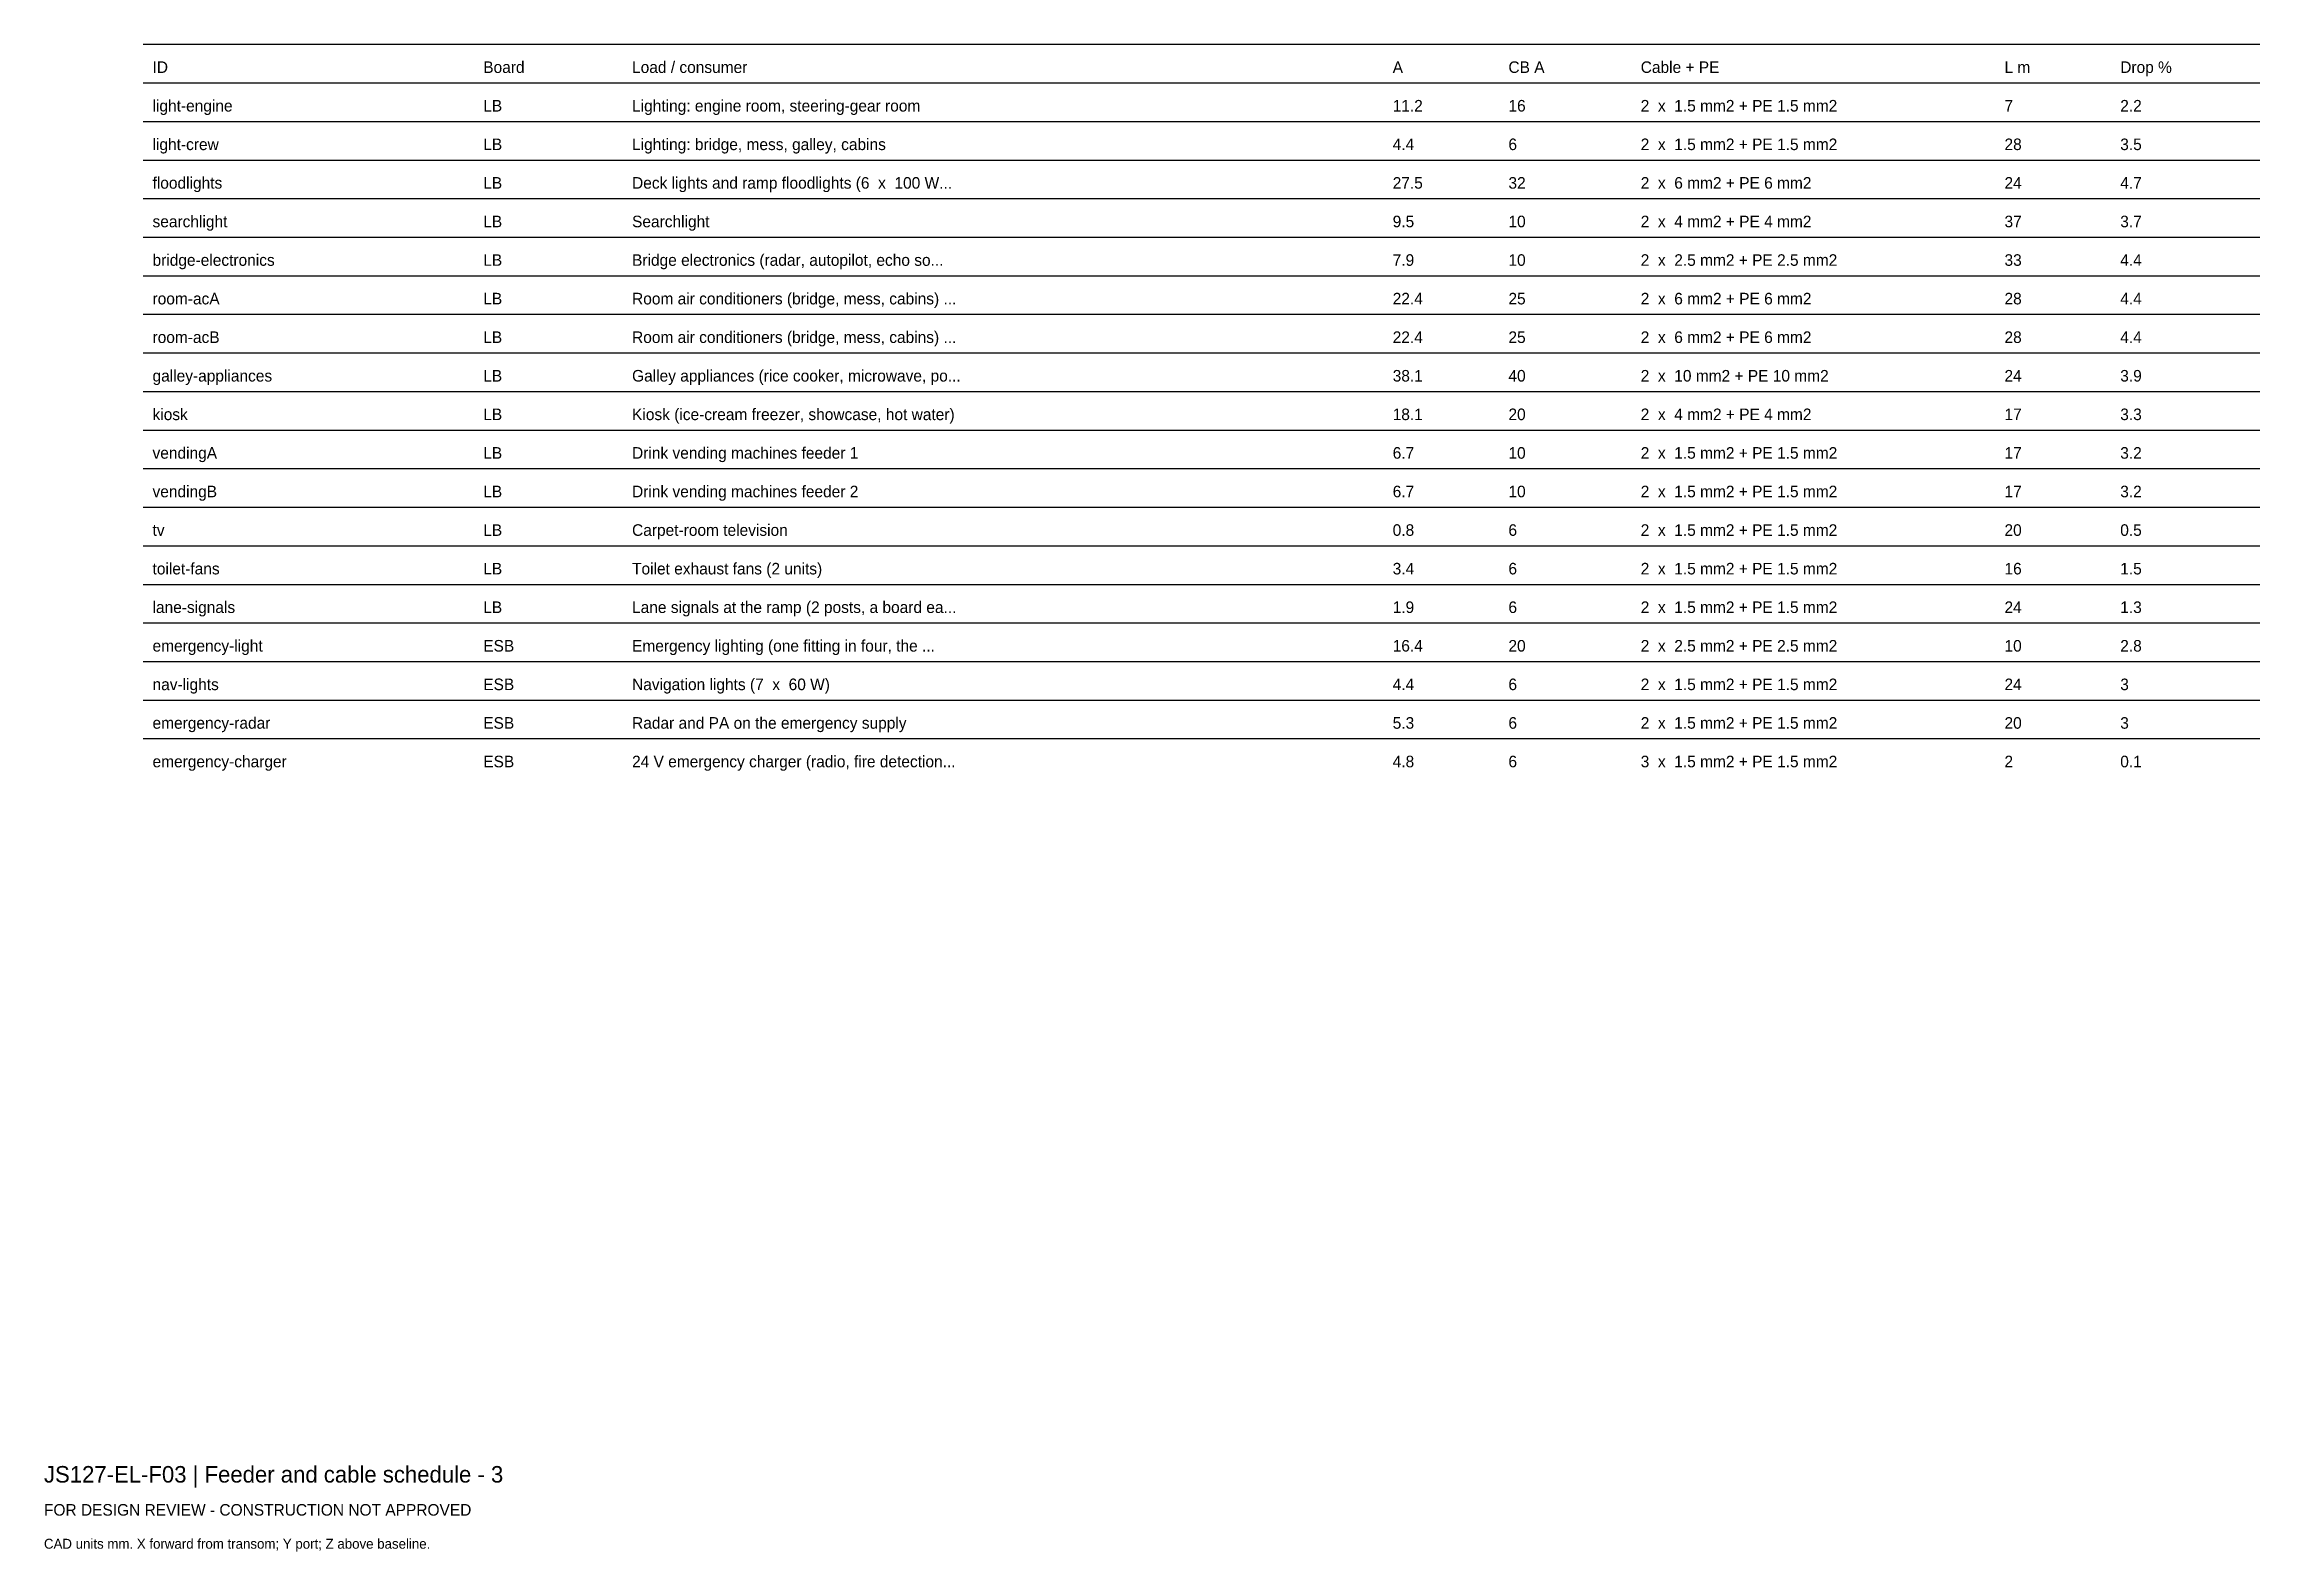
# Model space of a CAD drawing. Header units: millimetres. Extents: x 0 to 402, y -25 to 249.
import ezdxf

# ---------------------------------------------------------------- set-up
doc = ezdxf.new("R2010")
doc.units = ezdxf.units.MM
doc.layers.add('ANNOTATION', color=7, linetype='Continuous')
doc.layers.add('GEOMETRY', color=7, linetype='Continuous')

msp = doc.modelspace()

# ---------------------------------------------------------------- linework, layer by layer
at = {"layer": 'GEOMETRY'}
for p, q in [((18, 249), (402, 249)), ((18, 242), (402, 242)), ((18, 235), (402, 235)), ((18, 228), (402, 228)), ((18, 221), (402, 221)), ((18, 214), (402, 214)), ((18, 207), (402, 207)), ((18, 200), (402, 200)), ((18, 193), (402, 193)), ((18, 186), (402, 186)), ((18, 179), (402, 179)), ((18, 172), (402, 172)), ((18, 165), (402, 165)), ((18, 158), (402, 158)), ((18, 151), (402, 151)), ((18, 144), (402, 144)), ((18, 137), (402, 137)), ((18, 130), (402, 130)), ((18, 123), (402, 123))]:
    msp.add_line(p, q, dxfattribs=at)

# ---------------------------------------------------------------- texts
at = {"layer": 'ANNOTATION'}
for s, height, p in [('ID', 2.1, (19.7, 243.8)), ('Board', 2.1, (79.7, 243.8)), ('Load / consumer', 2.1, (106.7, 243.8)), ('A', 2.1, (244.7, 243.8)), ('CB A', 2.1, (265.7, 243.8)), ('Cable + PE', 2.1, (289.7, 243.8)), ('L m', 2.1, (355.7, 243.8)), ('Drop %', 2.1, (376.7, 243.8)), ('light-engine', 2.1, (19.7, 236.8)), ('LB', 2.1, (79.7, 236.8)), ('Lighting: engine room, steering-gear room', 2.1, (106.7, 236.8)), ('11.2', 2.1, (244.7, 236.8)), ('16', 2.1, (265.7, 236.8)), ('2  x  1.5 mm2 + PE 1.5 mm2', 2.1, (289.7, 236.8)), ('7', 2.1, (355.7, 236.8)), ('2.2', 2.1, (376.7, 236.8)), ('light-crew', 2.1, (19.7, 229.8)), ('LB', 2.1, (79.7, 229.8)), ('Lighting: bridge, mess, galley, cabins', 2.1, (106.7, 229.8)), ('4.4', 2.1, (244.7, 229.8)), ('6', 2.1, (265.7, 229.8)), ('2  x  1.5 mm2 + PE 1.5 mm2', 2.1, (289.7, 229.8)), ('28', 2.1, (355.7, 229.8)), ('3.5', 2.1, (376.7, 229.8)), ('floodlights', 2.1, (19.7, 222.8)), ('LB', 2.1, (79.7, 222.8)), ('Deck lights and ramp floodlights (6  x  100 W...', 2.1, (106.7, 222.8)), ('27.5', 2.1, (244.7, 222.8)), ('32', 2.1, (265.7, 222.8)), ('2  x  6 mm2 + PE 6 mm2', 2.1, (289.7, 222.8)), ('24', 2.1, (355.7, 222.8)), ('4.7', 2.1, (376.7, 222.8)), ('searchlight', 2.1, (19.7, 215.8)), ('LB', 2.1, (79.7, 215.8)), ('Searchlight', 2.1, (106.7, 215.8)), ('9.5', 2.1, (244.7, 215.8)), ('10', 2.1, (265.7, 215.8)), ('2  x  4 mm2 + PE 4 mm2', 2.1, (289.7, 215.8)), ('37', 2.1, (355.7, 215.8)), ('3.7', 2.1, (376.7, 215.8)), ('bridge-electronics', 2.1, (19.7, 208.8)), ('LB', 2.1, (79.7, 208.8)), ('Bridge electronics (radar, autopilot, echo so...', 2.1, (106.7, 208.8)), ('7.9', 2.1, (244.7, 208.8)), ('10', 2.1, (265.7, 208.8)), ('2  x  2.5 mm2 + PE 2.5 mm2', 2.1, (289.7, 208.8)), ('33', 2.1, (355.7, 208.8)), ('4.4', 2.1, (376.7, 208.8)), ('room-acA', 2.1, (19.7, 201.8)), ('LB', 2.1, (79.7, 201.8)), ('Room air conditioners (bridge, mess, cabins) ...', 2.1, (106.7, 201.8)), ('22.4', 2.1, (244.7, 201.8)), ('25', 2.1, (265.7, 201.8)), ('2  x  6 mm2 + PE 6 mm2', 2.1, (289.7, 201.8)), ('28', 2.1, (355.7, 201.8)), ('4.4', 2.1, (376.7, 201.8)), ('Room air conditioners (bridge, mess, cabins) ...', 2.1, (106.7, 194.8)), ('room-acB', 2.1, (19.7, 194.8)), ('LB', 2.1, (79.7, 194.8)), ('22.4', 2.1, (244.7, 194.8)), ('25', 2.1, (265.7, 194.8)), ('2  x  6 mm2 + PE 6 mm2', 2.1, (289.7, 194.8)), ('28', 2.1, (355.7, 194.8)), ('4.4', 2.1, (376.7, 194.8)), ('galley-appliances', 2.1, (19.7, 187.8)), ('LB', 2.1, (79.7, 187.8)), ('Galley appliances (rice cooker, microwave, po...', 2.1, (106.7, 187.8)), ('38.1', 2.1, (244.7, 187.8)), ('40', 2.1, (265.7, 187.8)), ('2  x  10 mm2 + PE 10 mm2', 2.1, (289.7, 187.8)), ('24', 2.1, (355.7, 187.8)), ('3.9', 2.1, (376.7, 187.8)), ('kiosk', 2.1, (19.7, 180.8)), ('LB', 2.1, (79.7, 180.8)), ('Kiosk (ice-cream freezer, showcase, hot water)', 2.1, (106.7, 180.8)), ('18.1', 2.1, (244.7, 180.8)), ('20', 2.1, (265.7, 180.8)), ('2  x  4 mm2 + PE 4 mm2', 2.1, (289.7, 180.8)), ('17', 2.1, (355.7, 180.8)), ('3.3', 2.1, (376.7, 180.8)), ('vendingA', 2.1, (19.7, 173.8)), ('LB', 2.1, (79.7, 173.8)), ('Drink vending machines feeder 1', 2.1, (106.7, 173.8)), ('6.7', 2.1, (244.7, 173.8)), ('10', 2.1, (265.7, 173.8)), ('2  x  1.5 mm2 + PE 1.5 mm2', 2.1, (289.7, 173.8)), ('17', 2.1, (355.7, 173.8)), ('3.2', 2.1, (376.7, 173.8)), ('vendingB', 2.1, (19.7, 166.8)), ('LB', 2.1, (79.7, 166.8)), ('Drink vending machines feeder 2', 2.1, (106.7, 166.8)), ('6.7', 2.1, (244.7, 166.8)), ('10', 2.1, (265.7, 166.8)), ('2  x  1.5 mm2 + PE 1.5 mm2', 2.1, (289.7, 166.8)), ('17', 2.1, (355.7, 166.8)), ('3.2', 2.1, (376.7, 166.8)), ('tv', 2.1, (19.7, 159.8)), ('LB', 2.1, (79.7, 159.8)), ('Carpet-room television', 2.1, (106.7, 159.8)), ('0.8', 2.1, (244.7, 159.8)), ('6', 2.1, (265.7, 159.8)), ('2  x  1.5 mm2 + PE 1.5 mm2', 2.1, (289.7, 159.8)), ('20', 2.1, (355.7, 159.8)), ('0.5', 2.1, (376.7, 159.8)), ('toilet-fans', 2.1, (19.7, 152.8)), ('LB', 2.1, (79.7, 152.8)), ('Toilet exhaust fans (2 units)', 2.1, (106.7, 152.8)), ('3.4', 2.1, (244.7, 152.8)), ('6', 2.1, (265.7, 152.8)), ('2  x  1.5 mm2 + PE 1.5 mm2', 2.1, (289.7, 152.8)), ('16', 2.1, (355.7, 152.8)), ('1.5', 2.1, (376.7, 152.8)), ('lane-signals', 2.1, (19.7, 145.8)), ('LB', 2.1, (79.7, 145.8)), ('Lane signals at the ramp (2 posts, a board ea...', 2.1, (106.7, 145.8)), ('1.9', 2.1, (244.7, 145.8)), ('6', 2.1, (265.7, 145.8)), ('2  x  1.5 mm2 + PE 1.5 mm2', 2.1, (289.7, 145.8)), ('24', 2.1, (355.7, 145.8)), ('1.3', 2.1, (376.7, 145.8)), ('emergency-light', 2.1, (19.7, 138.8)), ('ESB', 2.1, (79.7, 138.8)), ('Emergency lighting (one fitting in four, the ...', 2.1, (106.7, 138.8)), ('16.4', 2.1, (244.7, 138.8)), ('20', 2.1, (265.7, 138.8)), ('2  x  2.5 mm2 + PE 2.5 mm2', 2.1, (289.7, 138.8)), ('10', 2.1, (355.7, 138.8)), ('2.8', 2.1, (376.7, 138.8)), ('nav-lights', 2.1, (19.7, 131.8)), ('ESB', 2.1, (79.7, 131.8)), ('Navigation lights (7  x  60 W)', 2.1, (106.7, 131.8)), ('4.4', 2.1, (244.7, 131.8)), ('6', 2.1, (265.7, 131.8)), ('2  x  1.5 mm2 + PE 1.5 mm2', 2.1, (289.7, 131.8)), ('24', 2.1, (355.7, 131.8)), ('3', 2.1, (376.7, 131.8)), ('emergency-radar', 2.1, (19.7, 124.8)), ('ESB', 2.1, (79.7, 124.8)), ('Radar and PA on the emergency supply', 2.1, (106.7, 124.8)), ('5.3', 2.1, (244.7, 124.8)), ('6', 2.1, (265.7, 124.8)), ('2  x  1.5 mm2 + PE 1.5 mm2', 2.1, (289.7, 124.8)), ('20', 2.1, (355.7, 124.8)), ('3', 2.1, (376.7, 124.8)), ('emergency-charger', 2.1, (19.7, 117.8)), ('ESB', 2.1, (79.7, 117.8)), ('24 V emergency charger (radio, fire detection...', 2.1, (106.7, 117.8)), ('4.8', 2.1, (244.7, 117.8)), ('6', 2.1, (265.7, 117.8)), ('3  x  1.5 mm2 + PE 1.5 mm2', 2.1, (289.7, 117.8)), ('2', 2.1, (355.7, 117.8)), ('0.1', 2.1, (376.7, 117.8)), ('JS127-EL-F03 | Feeder and cable schedule - 3', 3, (0, -12)), ('FOR DESIGN REVIEW - CONSTRUCTION NOT APPROVED', 2.1, (0, -18)), ('CAD units mm. X forward from transom; Y port; Z above baseline.', 1.8, (0, -24))]:
    msp.add_text(s, height=height, dxfattribs=at).set_placement(p)

doc.saveas('drawing.dxf')
